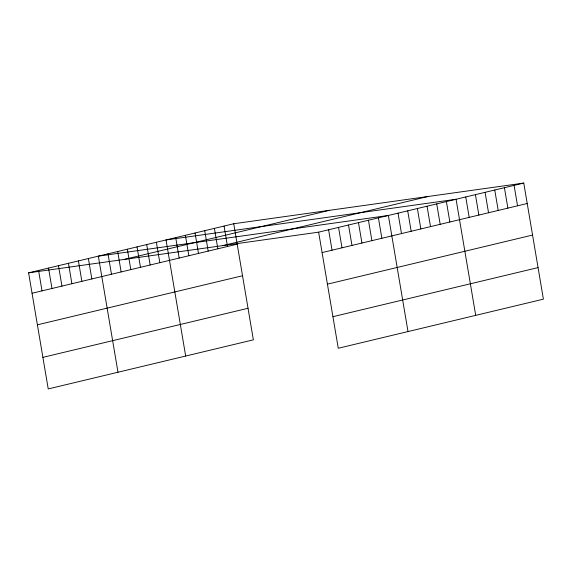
<?xml version="1.0" encoding="UTF-8"?>
<svg xmlns="http://www.w3.org/2000/svg" width="572" height="572" viewBox="0 0 572 572"><rect width="100%" height="100%" fill="white"/><g stroke="black" fill="none" stroke-linecap="round" stroke-linejoin="round"><path stroke-width="0.86" d="M233.733 223.745L253.367 339.839L48.234 388.931L28.6 272.837L233.733 223.745L523.766 183.069L543.4 299.163L338.267 348.255L318.633 232.16L523.766 183.069M124.31 259.409L329.443 210.324M222.923 245.581L428.056 196.496M32.053 293.257L237.187 244.172M322.086 252.581L527.22 203.496M37.394 324.832L242.528 275.74M327.42 284.155L532.561 235.063M42.893 357.357L248.033 308.272M332.925 316.681L538.059 267.596M28.6 272.837L318.633 232.16M514.092 185.385L517.546 205.806M504.425 187.702L507.879 208.122M494.751 190.011L498.205 210.439M485.085 192.328L488.538 212.748M475.411 194.644L478.864 215.065M465.737 196.954L469.197 217.381M475.704 315.365L456.07 199.27L166.037 239.947L185.678 356.041M446.396 201.587L449.857 222.007M436.729 203.897L440.183 224.324M427.055 206.213L430.509 226.634M417.388 208.523L420.842 228.95M407.714 210.839L411.168 231.267M398.048 213.156L401.501 233.576M408.008 331.56L388.374 215.465L98.348 256.142L117.982 372.236M378.414 217.853L381.867 238.274M368.447 220.234L371.9 240.662M358.487 222.622L361.94 243.043M348.52 225.003L351.973 245.431M338.56 227.391L342.013 247.812M328.593 229.772L332.046 250.2M224.067 226.062L227.52 246.482M214.393 228.378L217.846 248.799M204.726 230.688L208.179 251.115M195.052 233.004L198.505 253.425M185.385 235.321L188.839 255.741M175.711 237.63L179.165 258.058M156.37 242.263L159.824 262.684M146.697 244.573L150.15 265M137.03 246.889L140.483 267.31M127.356 249.199L130.809 269.627M117.689 251.516L121.142 271.943M108.015 253.832L111.469 274.253M88.381 258.53L91.835 278.95M78.421 260.911L81.875 281.338M68.454 263.299L71.908 283.719M58.494 265.68L61.948 286.107M48.527 268.068L51.98 288.488M38.567 270.449L42.021 290.876"/></g></svg>
